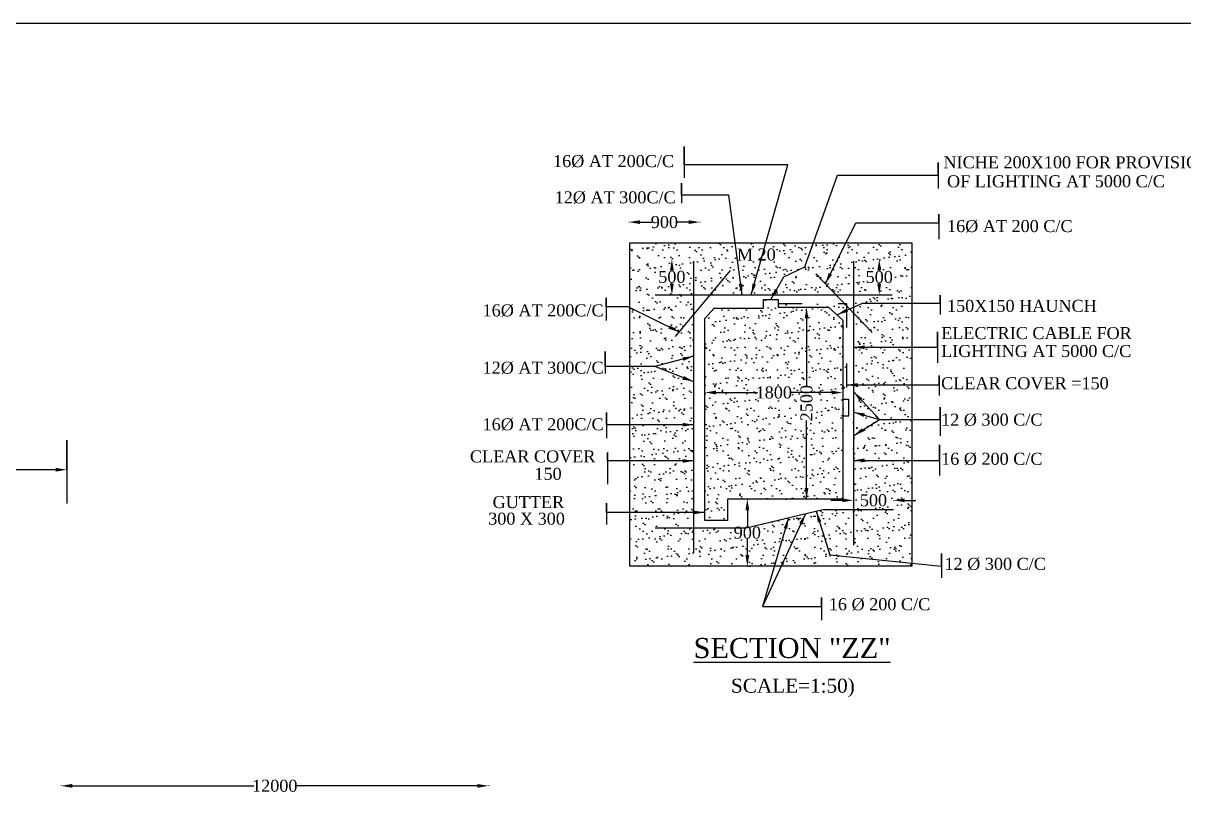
# Model space of a CAD drawing. Header units: millimetres. Extents: x 1354 to 96852, y -56 to 53805.
# Drawn here: x 35895 to 64861, y 34424 to 53805 of the extents above; entities that cross this region are included whole.
import ezdxf

# ---------------------------------------------------------------- set-up
doc = ezdxf.new("R2010")
doc.units = ezdxf.units.MM
doc.header["$MEASUREMENT"] = 0
doc.linetypes.add('ACAD_ISO03W100', pattern=[30, 12, -18])
for name, color, linetype in [('DIM', 5, 'Continuous'), ('DO LINE', 3, 'Continuous'), ('DWG.LINE', 10, 'Continuous'), ('HATCH', 2, 'Continuous'), ('TEXT', 7, 'Continuous')]:
    doc.layers.add(name, color=color, linetype=linetype)
doc.layers.add('TITLE', color=7, linetype='Continuous', lineweight=30)
doc.styles.get("Standard").update_dxf_attribs({"font": 'times.ttf', "height": 300})
doc.dimstyles.get("Standard").update_dxf_attribs({"dimtxt": 300, "dimasz": 280, "dimexe": 0.18, "dimexo": 0.0625, "dimgap": 0.09, "dimtad": 0, "dimtih": 1, "dimtoh": 1, "dimdec": 0, "dimzin": 0, "dimdsep": 46, "dimtxsty": 'Standard', "dimcen": 300, "dimclrd": 5, "dimclre": 5, "dimclrt": 4, "dimadec": 0, "dimazin": 0, "dimtfac": 1, "dimtdec": 0, "dimtofl": 0, "dimtmove": 0, "dimatfit": 3, "dimfxl": 0, "dimtolj": 1, "dimtzin": 0, "dimarcsym": 0})

# ---------------------------------------------------------------- blocks, each defined once
blk = doc.blocks.new('*D3')
at = {"layer": 'Defpoints', "color": 0, "ltscale": 0.2}
for p in [(17682, 42704), (36982, 42704), (36982, 42661)]:
    blk.add_point(p, dxfattribs=at)
at = {"layer": 'DIM', "color": 5, "lineweight": -2, "ltscale": 0.2}
for p, q in [((17682, 42666), (17682, 42661)), ((17962, 42661), (26791, 42661)), ((36702, 42661), (27873, 42661)), ((36982, 42666), (36982, 42661))]:
    blk.add_line(p, q, dxfattribs=at)
at = {"layer": 'DIM', "color": 5, "ltscale": 0.2}
for points in [[(17962, 42707), (17962, 42614), (17682, 42661)], [(36702, 42707), (36702, 42614), (36982, 42661)]]:
    blk.add_solid(points, dxfattribs=at)
at = {"layer": 'DIM', "color": 4, "ltscale": 0.2, "insert": (27332, 42661), "char_height": 300, "attachment_point": 5}
blk.add_mtext('\\A1;20500', dxfattribs=at)
blk = doc.blocks.new('*D12')
at = {"layer": 'Defpoints', "color": 0, "ltscale": 0.2}
for p in [(36839, 34880), (47508, 34880), (47508, 34772)]:
    blk.add_point(p, dxfattribs=at)
at = {"layer": 'DIM', "color": 5, "lineweight": -2, "ltscale": 0.2}
for p, q in [((36839, 34777), (36839, 34772)), ((37119, 34772), (41653, 34772)), ((47228, 34772), (42693, 34772)), ((47508, 34777), (47508, 34772))]:
    blk.add_line(p, q, dxfattribs=at)
at = {"layer": 'DIM', "color": 5, "ltscale": 0.2}
for points in [[(37119, 34818), (37119, 34725), (36839, 34772)], [(47228, 34818), (47228, 34725), (47508, 34772)]]:
    blk.add_solid(points, dxfattribs=at)
at = {"layer": 'DIM', "color": 4, "ltscale": 0.2, "insert": (42173, 34772), "char_height": 300, "attachment_point": 5}
blk.add_mtext('\\A1;12000', dxfattribs=at)
blk = doc.blocks.new('*D26')
at = {"layer": 'Defpoints', "color": 0, "ltscale": 0.2}
for p in [(51011, 48900), (52785, 48900), (52785, 48840)]:
    blk.add_point(p, dxfattribs=at)
at = {"layer": 'DIM', "color": 5, "lineweight": -2, "ltscale": 0.2}
for p, q in [((51011, 48845), (51011, 48840)), ((51291, 48840), (51583, 48840)), ((52505, 48840), (52214, 48840)), ((52785, 48845), (52785, 48840))]:
    blk.add_line(p, q, dxfattribs=at)
at = {"layer": 'DIM', "color": 5, "ltscale": 0.2}
for points in [[(51291, 48887), (51291, 48794), (51011, 48840)], [(52505, 48887), (52505, 48794), (52785, 48840)]]:
    blk.add_solid(points, dxfattribs=at)
at = {"layer": 'DIM', "color": 4, "ltscale": 0.2, "insert": (51898, 48840), "char_height": 300, "attachment_point": 5}
blk.add_mtext('\\A1;900', dxfattribs=at)
blk = doc.blocks.new('*D27')
at = {"layer": 'Defpoints', "color": 0, "ltscale": 0.2}
for p in [(52085, 47921), (52118, 47921), (52118, 47023)]:
    blk.add_point(p, dxfattribs=at)
at = {"layer": 'DIM', "color": 5, "lineweight": -2, "ltscale": 0.2}
for p, q in [((52090, 47921), (52085, 47921)), ((52085, 47641), (52085, 47625)), ((52085, 47303), (52085, 47320)), ((52090, 47023), (52085, 47023))]:
    blk.add_line(p, q, dxfattribs=at)
at = {"layer": 'DIM', "color": 5, "ltscale": 0.2}
for points in [[(52038, 47641), (52132, 47641), (52085, 47921)], [(52038, 47303), (52132, 47303), (52085, 47023)]]:
    blk.add_solid(points, dxfattribs=at)
at = {"layer": 'DIM', "color": 4, "ltscale": 0.2, "insert": (52085, 47472), "char_height": 300, "attachment_point": 5}
blk.add_mtext('\\A1;500', dxfattribs=at)
blk = doc.blocks.new('*D28')
at = {"layer": 'Defpoints', "color": 0, "ltscale": 0.2}
for p in [(57150, 47918), (57260, 47918), (57150, 47023)]:
    blk.add_point(p, dxfattribs=at)
at = {"layer": 'DIM', "color": 5, "lineweight": -2, "ltscale": 0.2}
for p, q in [((57255, 47918), (57260, 47918)), ((57260, 47638), (57260, 47623)), ((57260, 47303), (57260, 47318)), ((57255, 47023), (57260, 47023))]:
    blk.add_line(p, q, dxfattribs=at)
at = {"layer": 'DIM', "color": 5, "ltscale": 0.2}
for points in [[(57213, 47638), (57306, 47638), (57260, 47918)], [(57213, 47303), (57306, 47303), (57260, 47023)]]:
    blk.add_solid(points, dxfattribs=at)
at = {"layer": 'DIM', "color": 4, "ltscale": 0.2, "insert": (57260, 47470), "char_height": 300, "attachment_point": 5}
blk.add_mtext('\\A1;500', dxfattribs=at)
blk = doc.blocks.new('*D29')
at = {"layer": 'Defpoints', "color": 0, "ltscale": 0.2}
for p in [(56615, 41910), (57617, 41910), (57617, 41897)]:
    blk.add_point(p, dxfattribs=at)
at = {"layer": 'DIM', "color": 5, "lineweight": -2, "ltscale": 0.2}
for p, q in [((56335, 41897), (56055, 41897)), ((56615, 41902), (56615, 41897)), ((57617, 41902), (57617, 41897)), ((57897, 41897), (58177, 41897))]:
    blk.add_line(p, q, dxfattribs=at)
at = {"layer": 'DIM', "color": 5, "ltscale": 0.2}
for points in [[(56335, 41944), (56335, 41851), (56615, 41897)], [(57897, 41944), (57897, 41851), (57617, 41897)]]:
    blk.add_solid(points, dxfattribs=at)
at = {"layer": 'DIM', "color": 4, "ltscale": 0.2, "insert": (57116, 41897), "char_height": 300, "attachment_point": 5}
blk.add_mtext('\\A1;500', dxfattribs=at)
blk = doc.blocks.new('*D30')
at = {"layer": 'Defpoints', "color": 0, "ltscale": 0.2}
for p in [(53942, 41928), (53968, 41928), (53942, 40250)]:
    blk.add_point(p, dxfattribs=at)
at = {"layer": 'DIM', "color": 5, "lineweight": -2, "ltscale": 0.2}
for p, q in [((53963, 41928), (53968, 41928)), ((53968, 41648), (53968, 41242)), ((53968, 40530), (53968, 40936)), ((53963, 40250), (53968, 40250))]:
    blk.add_line(p, q, dxfattribs=at)
at = {"layer": 'DIM', "color": 5, "ltscale": 0.2}
for points in [[(53921, 41648), (54014, 41648), (53968, 41928)], [(53921, 40530), (54014, 40530), (53968, 40250)]]:
    blk.add_solid(points, dxfattribs=at)
at = {"layer": 'DIM', "color": 4, "ltscale": 0.2, "insert": (53968, 41089), "char_height": 300, "attachment_point": 5}
blk.add_mtext('\\A1;900', dxfattribs=at)
blk = doc.blocks.new('*D32')
at = {"layer": 'Defpoints', "color": 0, "ltscale": 0.2}
for p in [(52906, 44587), (56350, 44587), (56350, 44587)]:
    blk.add_point(p, dxfattribs=at)
at = {"layer": 'DIM', "color": 5, "lineweight": -2, "ltscale": 0.2}
for p, q in [((52906, 44587), (52906, 44587)), ((53186, 44587), (54219, 44587)), ((56070, 44587), (55037, 44587)), ((56350, 44587), (56350, 44587))]:
    blk.add_line(p, q, dxfattribs=at)
at = {"layer": 'DIM', "color": 5, "ltscale": 0.2}
for points in [[(53186, 44634), (53186, 44541), (52906, 44587)], [(56070, 44634), (56070, 44541), (56350, 44587)]]:
    blk.add_solid(points, dxfattribs=at)
at = {"layer": 'DIM', "color": 4, "ltscale": 0.2, "insert": (54628, 44587), "char_height": 300, "attachment_point": 5}
blk.add_mtext('\\A1;1800', dxfattribs=at)
blk = doc.blocks.new('*D33')
at = {"layer": 'Defpoints', "color": 0, "ltscale": 0.2}
for p in [(55194, 46717), (55194, 41928), (55446, 41928)]:
    blk.add_point(p, dxfattribs=at)
at = {"layer": 'DIM', "color": 5, "lineweight": -2, "ltscale": 0.2}
for p, q in [((55441, 46717), (55446, 46717)), ((55446, 46437), (55446, 44753)), ((55446, 42208), (55446, 43892)), ((55441, 41928), (55446, 41928))]:
    blk.add_line(p, q, dxfattribs=at)
at = {"layer": 'DIM', "color": 5, "ltscale": 0.2}
for points in [[(55399, 46437), (55492, 46437), (55446, 46717)], [(55399, 42208), (55492, 42208), (55446, 41928)]]:
    blk.add_solid(points, dxfattribs=at)
at = {"layer": 'DIM', "color": 4, "ltscale": 0.2, "insert": (55446, 44322), "char_height": 300, "attachment_point": 5, "rotation": 90}
blk.add_mtext('\\A1;2500', dxfattribs=at)

msp = doc.modelspace()

# ---------------------------------------------------------------- hatches: boundary and pattern name
at = {"layer": 'HATCH', "ltscale": 0.2}
h = msp.add_hatch(dxfattribs=at)
h.set_pattern_fill('AR-SAND', color=256, scale=200, style=0)
h.paths.add_polyline_path([(58076.1, 48321.6), (51038, 48321.6), (51038, 40250.3), (58076.1, 40250.3)])
h.paths.add_polyline_path([(56615.1, 41666.2), (55848.1, 41666.2), (53942.4, 41209.9), (52631.2, 41209.9), (52631.2, 47023.4), (56615.1, 47023.4)], flags=16)
h.paths.add_polyline_path([(56444.8, 46812), (56444.8, 44415.9), (56504.2, 44415.9), (56504.2, 44009.8), (56350.3, 44009.8), (56350.3, 41927.7), (53469.7, 41927.7), (53469.7, 41396.8), (52906.1, 41396.8), (52906.1, 46432.2), (53140.3, 46694.5), (54373.9, 46694.5), (54373.9, 46907.3), (54738.1, 46907.3), (54738.1, 46812)], flags=0)
h.paths.add_polyline_path([(51696.2, 47700), (52473.7, 47700), (52473.7, 47244.8), (51696.2, 47244.8)], flags=24)
h.paths.add_polyline_path([(56870.9, 47698.1), (57648.4, 47698.1), (57648.4, 47242.9), (56870.9, 47242.9)], flags=24)
h.paths.add_polyline_path([(56727.5, 42125), (57505, 42125), (57505, 41669.8), (56727.5, 41669.8)], flags=24)
h.paths.add_polyline_path([(53577.2, 41317), (54358.3, 41317), (54358.3, 40861), (53577.2, 40861)], flags=24)
h.paths.add_polyline_path([(54144.1, 44814.8), (55112.3, 44814.8), (55112.3, 44359.6), (54144.1, 44359.6)], flags=8)
h.paths.add_polyline_path([(55218.2, 43816.9), (55218.2, 44827.6), (55673.4, 44827.6), (55673.4, 43816.9)], flags=8)
h.paths.add_polyline_path([(53630.6, 47800.8), (54730.4, 47800.8), (54730.4, 48257.7), (53630.6, 48257.7)], flags=24)

# ---------------------------------------------------------------- linework, layer by layer
at = {"layer": 'DIM', "ltscale": 0.2}
for points in [[(52390.4, 50267.4), (52390.4, 50726.7), (52390.4, 49946)], [(55399.3, 47726.4), (56217.1, 50015.4), (58734.1, 50015.4), (58734.1, 50329), (58734.1, 49682.8)], [(52323.1, 49509.7), (52323.1, 49808.9), (52323.1, 49314.6)], [(58749.4, 48825.3), (58749.4, 49035.4), (58749.4, 48415.5)], [(50443.8, 46725.7), (50443.8, 46955), (50443.8, 46381.8)], [(58782, 46814), (58782, 47018.3), (58782, 46531.4)], [(58714.7, 45716.9), (58714.7, 46102.1), (58714.7, 45330.6)], [(50416.7, 45236.3), (50416.7, 45608.9), (50416.7, 45062.2)], [(58755.9, 44777), (58755.9, 45009.5), (58755.9, 44515.6)], [(50455.7, 43784.3), (50455.7, 44088.5), (50455.7, 43447.4)], [(58778.7, 43915.9), (58778.7, 44221.4), (58778.7, 43503.4)], [(36981.9, 42660.5), (36981.9, 43398.4), (36981.9, 41818.1)], [(58765.6, 42895.4), (58765.6, 43285.9), (58765.6, 42518.2)], [(50476.2, 42880.4), (50476.2, 43086.9), (50476.2, 42304.5)], [(50453.4, 41595.2), (50453.4, 41825.2), (50453.4, 41292.8)], [(58816.2, 40250.3), (58816.2, 40568.6), (58816.2, 39964.7)], [(55818.8, 39243.4), (55818.8, 39472.1), (55818.8, 38905.9)]]:
    msp.add_lwpolyline(points, dxfattribs=at)
at = {"layer": 'DO LINE', "linetype": 'ACAD_ISO03W100', "ltscale": 50}
msp.add_lwpolyline([(54738.1, 46812), (56444.8, 46812), (56444.8, 44415.9)], dxfattribs=at)
at = {"layer": 'DWG.LINE', "ltscale": 0.2}
for points in [[(51038, 48321.6), (58076.1, 48321.6), (58076.1, 40250.3), (51038, 40250.3)], [(53469.7, 41927.7), (53469.7, 41396.8), (52906.1, 41396.8), (52906.1, 46432.2), (53140.3, 46694.5), (54373.9, 46694.5), (54373.9, 46907.3), (54738.1, 46907.3), (54738.1, 46716.7), (55996.1, 46716.7), (56350.3, 46392.6), (56350.3, 41927.7), (53469.7, 41927.7)]]:
    msp.add_lwpolyline(points, close=True, dxfattribs=at)
for points in [[(52631.2, 40590.4), (52631.2, 47865.9)], [(56615.1, 47865.9), (56615.1, 40779.9)], [(52178.6, 45983.5), (53544.3, 47636.2)], [(57081.8, 46085.6), (55678.6, 47546.4)], [(51664.6, 47023.4), (57581.7, 47023.4)], [(56350.3, 44009.8), (56504.2, 44009.8), (56504.2, 44415.9), (56350.3, 44415.9)], [(51666.8, 41209.9), (53942.4, 41209.9), (55848.1, 41666.2), (57617.5, 41666.2)]]:
    msp.add_lwpolyline(points, dxfattribs=at)
at = {"layer": 'TITLE', "ltscale": 0.2}
msp.add_lwpolyline([(1354, 53804.8), (96546.2, 53804.8), (96546.2, -56.3), (1354, -56.3)], close=True, dxfattribs=at)

# ---------------------------------------------------------------- texts
at = {"layer": 'TEXT', "ltscale": 0.2}
for s, p in [('16%%C AT 200C/C', (49118.5, 50213.7)), ('NICHE 200X100 FOR PROVISION', (58862.7, 50183.2)), ('OF LIGHTING AT 5000 C/C', (58951.5, 49709.9)), ('12%%C AT 300C/C', (49158.5, 49309.2)), ('16%%C AT 200 C/C', (58951.5, 48592.2)), ('M 20', (53706.7, 47882.2)), ('16%%C AT 200C/C', (47360.3, 46488.2)), ('150X150 HAUNCH', (58951.5, 46600.5)), ('ELECTRIC CABLE FOR', (58804.8, 45921.6)), ('LIGHTING AT 5000 C/C', (58804.8, 45474.1)), ('12%%C AT 300C/C', (47360.3, 45057.6)), ('CLEAR COVER =150', (58804.8, 44670.3)), ('12 %%C 300 C/C', (58804.8, 43761.4)), ('16%%C AT 200C/C', (47360.3, 43645.3)), ('CLEAR COVER', (47044.2, 42843.6)), ('16 %%C 200 C/C', (58804.8, 42783.6)), ('150', (48654.3, 42408.9)), ('GUTTER', (47609.9, 41702.6)), ('300 X 300', (47501.1, 41289.7)), ('12 %%C 300 C/C', (58888.7, 40161.5)), ('16 %%C 200 C/C', (56002.3, 39153.9))]:
    msp.add_text(s, height=300, dxfattribs=at).set_placement(p)
at = {"layer": 'TITLE', "ltscale": 0.2}
for s, height, p in [('%%USECTION "ZZ"', 500, (52627, 37962.2)), ('SCALE=1:50)', 350, (53560.6, 37096.2))]:
    msp.add_text(s, height=height, dxfattribs=at).set_placement(p)

# ---------------------------------------------------------------- dimensions: what is measured, and where the dimension line sits
at = {"layer": 'DIM', "ltscale": 0.2}
for base, p1, p2, text, picture, middle in [((52785, 48840.4), (51011.5, 48900.3), (52785, 48900.3), '900', '*D26', (51898.3, 48840.4)), ((47507.8, 34771.8), (36838.9, 34879.6), (47507.8, 34879.6), '12000', '*D12', (42173.4, 34771.8))]:
    dim = msp.add_linear_dim(base=base, p1=p1, p2=p2, text=text, dimstyle='Standard', dxfattribs=at)
    dim.commit()
    dim.dimension.update_dxf_attribs({"geometry": picture, "text_midpoint": middle})
for base, p1, p2, picture, middle in [((52084.9, 47921.3), (52118.3, 47023.4), (52118.3, 47921.3), '*D27', (52084.9, 47472.4)), ((57259.6, 47917.6), (57150.3, 47023.4), (57150.3, 47917.6), '*D28', (57259.6, 47470.5))]:
    dim = msp.add_linear_dim(base=base, p1=p1, p2=p2, angle=90, text='500', dimstyle='Standard', dxfattribs=at)
    dim.commit()
    dim.dimension.update_dxf_attribs({"geometry": picture, "text_midpoint": middle})
dim = msp.add_aligned_dim(p1=(55194.4, 46716.7), p2=(55194.4, 41927.7), distance=251.3, text='2500', dimstyle='Standard', dxfattribs=at)
dim.commit()
dim.dimension.update_dxf_attribs({"geometry": '*D33', "text_midpoint": (55445.8, 44322.2), "text_rotation": 90})
for p1, p2, distance, text, picture, middle in [((52906.1, 44587.2), (56350.3, 44587.2), 0, '1800', '*D32', (54628.2, 44587.2)), ((17681.8, 42703.7), (36981.9, 42703.7), -43, '20500', '*D3', (27331.9, 42660.7)), ((56615.1, 41910), (57617.5, 41910), -12.6, '500', '*D29', (57116.3, 41897.4)), ((53942.2, 40250.3), (53942.2, 41927.7), -25.5, '900', '*D30', (53967.7, 41089))]:
    dim = msp.add_aligned_dim(p1=p1, p2=p2, distance=distance, text=text, dimstyle='Standard', dxfattribs=at)
    dim.commit()
    dim.dimension.update_dxf_attribs({"geometry": picture, "text_midpoint": middle})

# ---------------------------------------------------------------- leaders
for points in [[(54064.7, 47023.4), (54978.2, 50267.4), (52390.4, 50267.4)], [(53835, 47023.4), (53505.8, 49509.7), (52323.1, 49509.7)], [(55915.5, 47299.8), (56676.6, 48825.3), (58749.4, 48825.3)], [(54556, 46907.3), (54876.5, 47478.4), (55399.3, 47726.4)], [(52272.1, 46096.6), (50997, 46725.7), (50443.8, 46725.7)], [(56203.9, 46526.6), (56842.3, 46814), (58782, 46814)], [(52631.2, 45494.4), (51657, 45236.3), (50416.7, 45236.3)], [(56615.1, 45716.9), (58714.7, 45716.9)], [(52631.2, 44856.6), (51657, 45236.3)], [(56444.8, 44777), (58755.9, 44777)], [(56615.1, 44611), (57264.6, 43915.9)], [(56615.1, 44099.2), (57264.6, 43915.9), (58778.7, 43915.9)], [(52631.2, 43784.3), (50455.7, 43784.3)], [(56615.1, 43508), (57264.6, 43915.9)], [(52631.2, 42880.4), (50476.2, 42880.4)], [(56615.1, 42895.4), (58765.6, 42895.4)], [(52906.1, 41595.2), (50453.4, 41595.2)], [(55420, 41563.7), (54348.7, 39243.4), (55818.8, 39243.4)], [(54997.2, 41462.5), (54348.7, 39243.4)], [(55689.6, 41628.3), (56022.8, 40535.9), (58816.2, 40250.3)]]:
    msp.add_leader(points, dimstyle='Standard', override={"dimgap": 0.09, "dimtad": 0}, dxfattribs=at)

doc.saveas('drawing.dxf')
